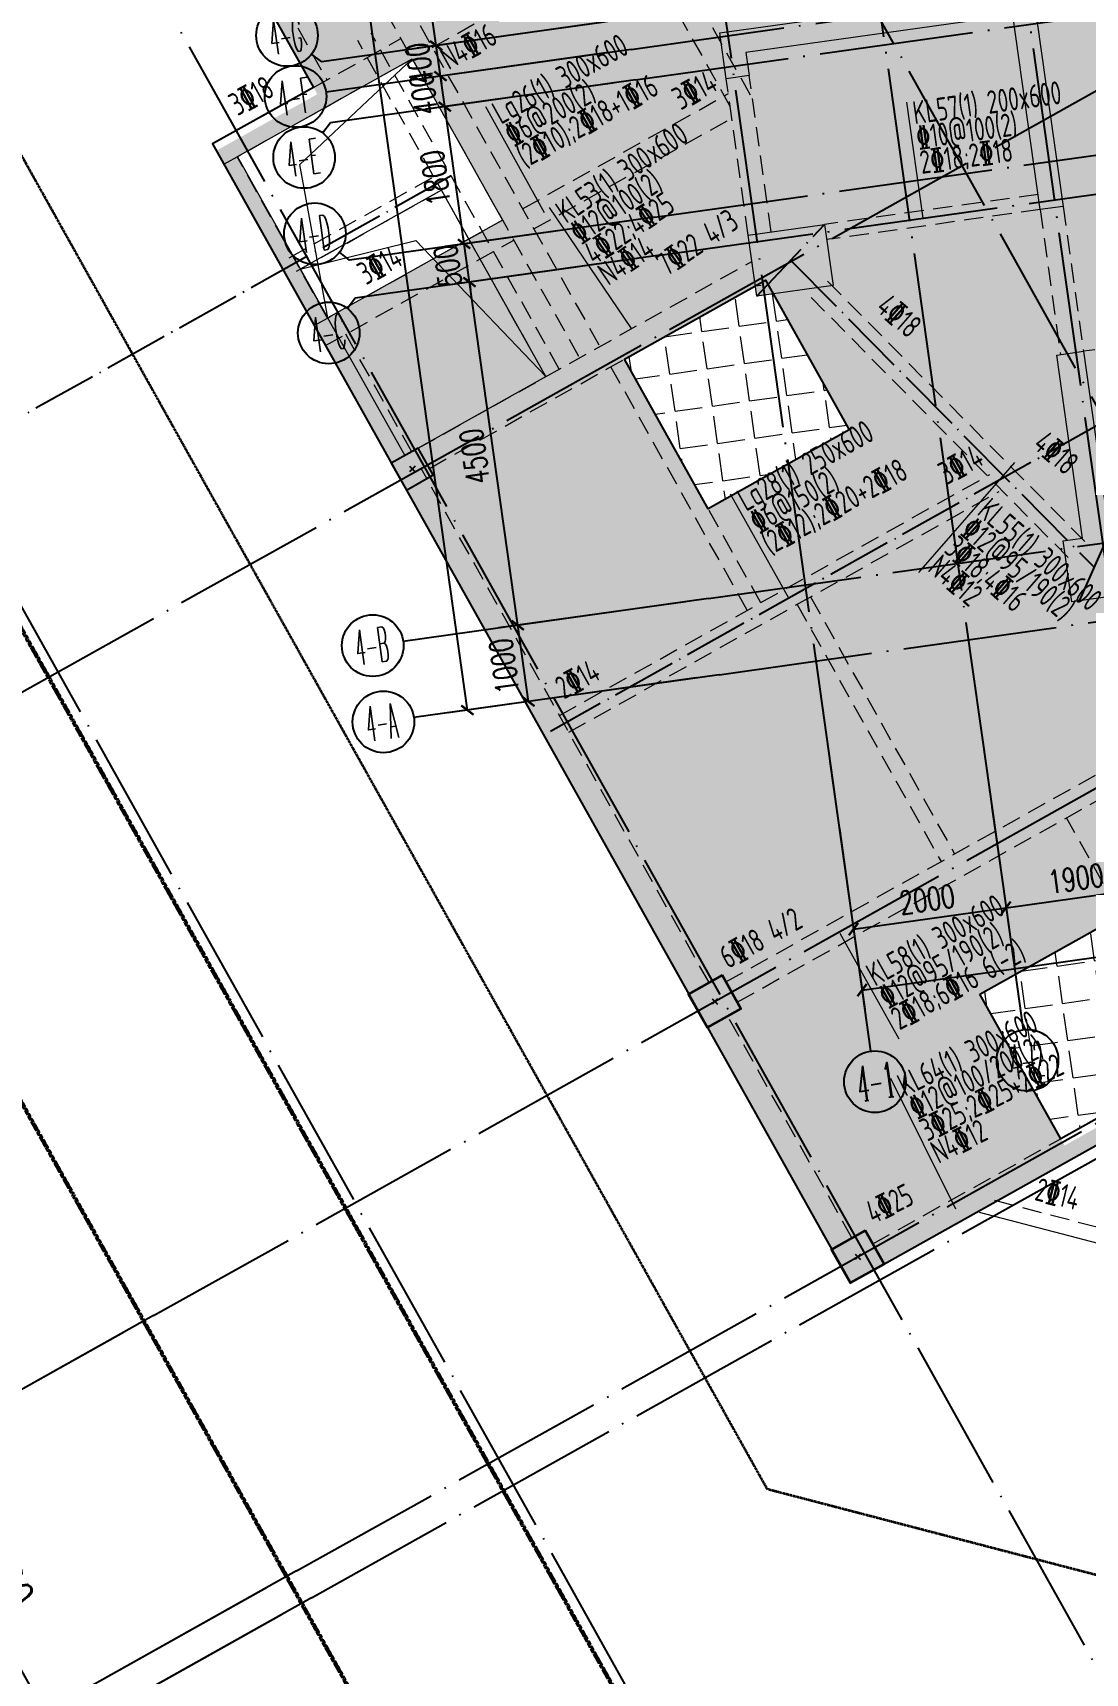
# Model space of a CAD drawing. Header units: millimetres. Extents: x 1089227 to 13101469, y 618865 to 10240562.
# Drawn here: x 3187594 to 3201257, y 4790405 to 4811704 of the extents above; entities that cross this region are included whole.
import ezdxf
from ezdxf.enums import TextEntityAlignment as Align

# ---------------------------------------------------------------- set-up
doc = ezdxf.new("R2010")
doc.units = ezdxf.units.MM
doc.header["$LTSCALE"] = 1000
doc.header["$PDMODE"] = 3
doc.header["$PDSIZE"] = 200
for name, pattern in [('A09-G-CTRL-用地红线+建筑退线_设计区$0$A02-G-MAIN-用地红线+退线_设计区$0$Redline1', [20, 10, -2, 2, -2, 2, -2]), ('A09-G-CTRL-用地红线+建筑退线_设计区$0$Controlline1', [12.8, 8, -1.6, 1.6, -1.6]), ('DOTE', [2.42, 2, -0.2, 0.02, -0.2]), ('GB_DASHDOT3', [1.0675, 0.84, -0.105, 0.0175, -0.105]), ('HIDDEN', [0.375, 0.25, -0.125])]:
    doc.linetypes.add(name, pattern=pattern)
doc.layers.get('0').update_dxf_attribs({"linetype": 'CONTINUOUS'})
doc.layers.get('Defpoints').update_dxf_attribs({"linetype": 'CONTINUOUS'})
for name, color, linetype, lineweight in [('A09-G-CTRL-用地红线+建筑退线_设计区$0$Z-REDL(用地红线)', 10, 'CONTINUOUS', 60), ('A09-G-CTRL-用地红线+建筑退线_设计区$0$Z-REDL-CTRL(建筑控制线)', 40, 'CONTINUOUS', 35), ('S-BEAM-DASH', 4, 'HIDDEN', 0), ('S-BEAM-SE-DASH', 3, 'HIDDEN', 0), ('S-COLU', 30, 'CONTINUOUS', 0), ('S-HOLE', 11, 'CONTINUOUS', 0), ('S-SLAB-HATCH', 73, 'CONTINUOUS', 0), ('S-WALL', 31, 'CONTINUOUS', 0), ('梁原位标注', 7, 'CONTINUOUS', 18), ('梁名称编号', 2, 'CONTINUOUS', 18), ('梁标注引线', 2, 'CONTINUOUS', 18), ('梁集中标注', 2, 'CONTINUOUS', 18)]:
    doc.layers.add(name, color=color, linetype=linetype, lineweight=lineweight)
for name, color, linetype in [('AXIS', 3, 'CONTINUOUS'), ('AXIS_TEXT', 7, 'CONTINUOUS'), ('C-H', 8, 'CONTINUOUS'), ('DOTE', 1, 'DOTE'), ('S-COLU-BEAM', 240, 'CONTINUOUS'), ('S-GRID-DE', 11, 'GB_DASHDOT3'), ('单形心', 4, 'CONTINUOUS'), ('辅助', 7, 'CONTINUOUS'), ('降板范围', 7, 'CONTINUOUS')]:
    doc.layers.add(name, color=color, linetype=linetype)
doc.styles.add('_TCH_AXIS', font='COMPLEX', dxfattribs={"bigfont": 'AllInOneBig.shx'})
doc.styles.add('_TCH_DIM_T3', font='SIMPLEX', dxfattribs={"width": 0.705882, "bigfont": 'AllInOneBig.shx'})
doc.styles.add('COMPLEX', font='COMPLEX', dxfattribs={"bigfont": 'AllInOneBig.shx'})
doc.styles.add('Style 1', font='yjkeng.shx', dxfattribs={"width": 0.7, "height": 300, "bigfont": 'yjkchn.shx'})
doc.dimstyles.new('_TCH_ARCH&&150', dxfattribs={"dimtxt": 446.25, "dimasz": 150, "dimexe": 375, "dimexo": 450, "dimgap": 189.375, "dimtad": 1, "dimdec": 0, "dimzin": 0, "dimdsep": 46, "dimtxsty": '_TCH_DIM_T3', "dimblk": 'ARCHTICK', "dimcen": 0.09, "dimclrt": 7, "dimazin": 2, "dimtfac": 1, "dimtdec": 0, "dimtix": 1, "dimtmove": 2, "dimatfit": 3, "dimfxl": 0, "dimtolj": 1, "dimtzin": 0, "dimarcsym": 0})
doc.dimstyles.new('_TCH_ARCH-100', dxfattribs={"dimscale": 100, "dimtxt": 2.975, "dimasz": 1, "dimexe": 2.5, "dimexo": 3, "dimgap": 1, "dimtad": 1, "dimdec": 0, "dimzin": 0, "dimdsep": 46, "dimtxsty": '_TCH_DIM_T3', "dimblk": 'ARCHTICK', "dimcen": 0.09, "dimclrt": 7, "dimazin": 2, "dimtfac": 1, "dimtdec": 0, "dimtix": 1, "dimtmove": 2, "dimatfit": 3, "dimfxl": 0, "dimtolj": 1, "dimtzin": 0, "dimarcsym": 0})

# ---------------------------------------------------------------- blocks, each defined once
blk = doc.blocks.new('0323最综用地红线')
at = {"layer": 'A09-G-CTRL-用地红线+建筑退线_设计区$0$Z-REDL(用地红线)', "color": 1, "linetype": 'A09-G-CTRL-用地红线+建筑退线_设计区$0$A02-G-MAIN-用地红线+退线_设计区$0$Redline1', "ltscale": 0.0005}
for points in [[(8138696, 3502107), (8115930, 3542824), (8115518, 3543566), (8115083, 3544303), (8114192, 3545772), (8113134, 3547397), (8112184, 3548757), (8111024, 3550345), (8109764, 3551947), (8108980, 3552895), (8108279, 3553719), (8107449, 3554647), (8106876, 3555285), (8107102, 3555445), (8142901, 3580643), (8156927, 3591183), (8157094, 3591770), (8196348, 3620115), (8200699, 3623266), (8228263, 3643169)], [(8140691, 3504687), (8118551, 3544286), (8118121, 3545058), (8117658, 3545843), (8116732, 3547370), (8115621, 3549075), (8114626, 3550500), (8113415, 3552157), (8112100, 3553830), (8111334, 3554756), (8144666, 3578217), (8159537, 3589391), (8159695, 3589947), (8198106, 3617684), (8202457, 3620835), (8229924, 3640668)]]:
    blk.add_lwpolyline(points, dxfattribs=at)
at = {"layer": 'A09-G-CTRL-用地红线+建筑退线_设计区$0$Z-REDL-CTRL(建筑控制线)', "linetype": 'A09-G-CTRL-用地红线+建筑退线_设计区$0$Controlline1', "ltscale": 0.0005, "flags": 128}
blk.add_lwpolyline([(8299567, 3686108), (8326626, 3675265), (8336400, 3687495), (8338983, 3690878), (8341712, 3688883), (8341724, 3688834), (8348492, 3681996), (8336495, 3657264), (8335815, 3655857), (8334921, 3653765), (8334408, 3652495), (8333554, 3650188), (8332762, 3647815), (8332296, 3646270), (8331866, 3644682), (8331460, 3643007), (8331063, 3641145), (8330737, 3639422), (8330293, 3636480), (8330017, 3634043), (8329761, 3630317), (8329732, 3627942), (8329763, 3625708), (8329928, 3622644), (8330113, 3620704), (8330325, 3618642), (8330653, 3615645), (8331572, 3606971), (8333151, 3600656), (8334420, 3595620), (8335099, 3592902), (8332162, 3588340), (8329462, 3587873), (8325135, 3587049), (8322510, 3586515), (8319525, 3585891), (8317926, 3585544), (8316578, 3585249), (8315535, 3585011), (8313300, 3584499), (8310791, 3583894), (8309251, 3583537), (8305740, 3582637), (8303918, 3582156), (8302104, 3581668), (8299703, 3581012), (8297227, 3580315), (8295056, 3579682), (8292998, 3579074), (8290643, 3578358), (8288572, 3577710), (8287591, 3577398), (8286161, 3576940), (8284503, 3576401), (8282624, 3575767), (8281086, 3575247), (8278146, 3574222), (8273894, 3572680), (8272471, 3572149), (8271089, 3571640), (8267888, 3570407), (8264331, 3569000), (8260702, 3567515), (8258549, 3566609), (8254947, 3565066), (8252185, 3563832), (8250834, 3563232), (8249176, 3562470), (8247994, 3561930), (8245505, 3560754), (8242980, 3559544), (8239801, 3558013), (8237959, 3557076), (8235838, 3555996), (8233384, 3554698), (8228450, 3552051), (8226178, 3550787), (8222141, 3548504), (8215629, 3544667), (8213710, 3543497), (8193657, 3531175), (8180322, 3522990), (8166408, 3514440), (8156991, 3508658), (8151138, 3505062), (8142685, 3507267), (8121171, 3545747), (8120724, 3546549), (8120233, 3547383), (8119272, 3548967), (8118108, 3550752), (8117067, 3552244), (8115806, 3553970), (8115672, 3554140), (8146431, 3575790), (8162146, 3587599), (8162295, 3588125), (8199863, 3615253), (8204215, 3618404), (8231584, 3638167), (8260590, 3655826), (8295376, 3680010)], close=True, dxfattribs=at)
blk = doc.blocks.new('_AXISO')
blk.add_circle((0, 0), 0.5)
at = {"layer": 'AXIS_TEXT', "style": 'COMPLEX', "width": 1.041667}
blk.add_attdef('A', text='', height=0.56, dxfattribs=at).set_placement((-0.25, -0.28), (0.25, -0.28), align=Align.FIT)
blk = doc.blocks.new('_ArchTick')
at = {"color": 0, "linetype": 'ByBlock', "const_width": 0.3}
blk.add_lwpolyline([(-0.71, -0.71), (0.71, 0.71)], dxfattribs=at)
blk = doc.blocks.new('*D28')
at = {"layer": 'AXIS', "color": 0, "lineweight": -2, "transparency": 16777216}
for p, q in [((0, -2314), (0, -5564)), ((31150, -2314), (31150, -5564)), ((0, -5314), (31150, -5314))]:
    blk.add_line(p, q, dxfattribs=at)
at = {"layer": 'Defpoints', "color": 0, "transparency": 16777216}
for p in [(0, -2014), (31150, -2014), (31150, -5314)]:
    blk.add_point(p, dxfattribs=at)
at = {"layer": 'AXIS', "color": 0, "linetype": 'ByBlock', "lineweight": -2, "transparency": 16777216, "xscale": 100, "yscale": 100, "zscale": 100, "rotation": 180}
blk.add_blockref('_ArchTick', (0, -5314), dxfattribs=at)
at = {"layer": 'AXIS', "color": 0, "linetype": 'ByBlock', "lineweight": -2, "transparency": 16777216, "xscale": 100, "yscale": 100, "zscale": 100}
blk.add_blockref('_ArchTick', (31150, -5314), dxfattribs=at)
at = {"layer": 'AXIS', "color": 7, "transparency": 16777216, "insert": (15575, -5065), "char_height": 297.5, "attachment_point": 5, "style": '_TCH_DIM_T3'}
blk.add_mtext('\\A1;31150', dxfattribs=at)
blk = doc.blocks.new('*D29')
at = {"layer": 'AXIS', "color": 0, "lineweight": -2, "transparency": 16777216}
for p, q in [((0, -2314), (0, -4764)), ((2000, -2314), (2000, -4764)), ((0, -4514), (2000, -4514))]:
    blk.add_line(p, q, dxfattribs=at)
at = {"layer": 'Defpoints', "color": 0, "transparency": 16777216}
for p in [(0, -2014), (2000, -2014), (2000, -4514)]:
    blk.add_point(p, dxfattribs=at)
at = {"layer": 'AXIS', "color": 0, "linetype": 'ByBlock', "lineweight": -2, "transparency": 16777216, "xscale": 100, "yscale": 100, "zscale": 100, "rotation": 180}
blk.add_blockref('_ArchTick', (0, -4514), dxfattribs=at)
at = {"layer": 'AXIS', "color": 0, "linetype": 'ByBlock', "lineweight": -2, "transparency": 16777216, "xscale": 100, "yscale": 100, "zscale": 100}
blk.add_blockref('_ArchTick', (2000, -4514), dxfattribs=at)
at = {"layer": 'AXIS', "color": 7, "transparency": 16777216, "insert": (1000, -4265), "char_height": 297.5, "attachment_point": 5, "style": '_TCH_DIM_T3'}
blk.add_mtext('\\A1;2000', dxfattribs=at)
blk = doc.blocks.new('*D30')
at = {"layer": 'AXIS', "color": 0, "lineweight": -2, "transparency": 16777216}
for p, q in [((2000, -2314), (2000, -4764)), ((3900, -2314), (3900, -4764)), ((2000, -4514), (3900, -4514))]:
    blk.add_line(p, q, dxfattribs=at)
at = {"layer": 'Defpoints', "color": 0, "transparency": 16777216}
for p in [(2000, -2014), (3900, -2014), (3900, -4514)]:
    blk.add_point(p, dxfattribs=at)
at = {"layer": 'AXIS', "color": 0, "linetype": 'ByBlock', "lineweight": -2, "transparency": 16777216, "xscale": 100, "yscale": 100, "zscale": 100, "rotation": 180}
blk.add_blockref('_ArchTick', (2000, -4514), dxfattribs=at)
at = {"layer": 'AXIS', "color": 0, "linetype": 'ByBlock', "lineweight": -2, "transparency": 16777216, "xscale": 100, "yscale": 100, "zscale": 100}
blk.add_blockref('_ArchTick', (3900, -4514), dxfattribs=at)
at = {"layer": 'AXIS', "color": 7, "transparency": 16777216, "insert": (2950, -4265), "char_height": 297.5, "attachment_point": 5, "style": '_TCH_DIM_T3'}
blk.add_mtext('\\A1;1900', dxfattribs=at)
blk = doc.blocks.new('*D45')
at = {"layer": 'AXIS', "color": 0, "lineweight": -2, "transparency": 16777216}
for p, q in [((-1568, 35500), (-4818, 35500)), ((-4568, -1000), (-4568, 35500)), ((-1568, -1000), (-4818, -1000))]:
    blk.add_line(p, q, dxfattribs=at)
at = {"layer": 'Defpoints', "color": 0, "transparency": 16777216}
for p in [(-4568, 35500), (-1268, 35500), (-1268, -1000)]:
    blk.add_point(p, dxfattribs=at)
at = {"layer": 'AXIS', "color": 0, "linetype": 'ByBlock', "lineweight": -2, "transparency": 16777216, "xscale": 100, "yscale": 100, "zscale": 100}
for p, rotation in [((-4568, 35500), 90), ((-4568, -1000), 270)]:
    blk.add_blockref('_ArchTick', p, dxfattribs=dict(at, rotation=rotation))
at = {"layer": 'AXIS', "color": 7, "transparency": 16777216, "insert": (-4817, 17250), "char_height": 297.5, "attachment_point": 5, "rotation": 90, "style": '_TCH_DIM_T3'}
blk.add_mtext('\\A1;36500', dxfattribs=at)
blk = doc.blocks.new('*D46')
at = {"layer": 'AXIS', "color": 0, "lineweight": -2, "transparency": 16777216}
for p, q in [((-1568, 0), (-4018, 0)), ((-3768, -1000), (-3768, 0)), ((-1568, -1000), (-4018, -1000))]:
    blk.add_line(p, q, dxfattribs=at)
at = {"layer": 'Defpoints', "color": 0, "transparency": 16777216}
for p in [(-3768, 0), (-1268, 0), (-1268, -1000)]:
    blk.add_point(p, dxfattribs=at)
at = {"layer": 'AXIS', "color": 0, "linetype": 'ByBlock', "lineweight": -2, "transparency": 16777216, "xscale": 100, "yscale": 100, "zscale": 100}
for p, rotation in [((-3768, 0), 90), ((-3768, -1000), 270)]:
    blk.add_blockref('_ArchTick', p, dxfattribs=dict(at, rotation=rotation))
at = {"layer": 'AXIS', "color": 7, "transparency": 16777216, "insert": (-4017, -500), "char_height": 297.5, "attachment_point": 5, "rotation": 90, "style": '_TCH_DIM_T3'}
blk.add_mtext('\\A1;1000', dxfattribs=at)
blk = doc.blocks.new('*D47')
at = {"layer": 'AXIS', "color": 0, "lineweight": -2, "transparency": 16777216}
for p, q in [((-1568, 4500), (-4018, 4500)), ((-3768, 0), (-3768, 4500)), ((-1568, 0), (-4018, 0))]:
    blk.add_line(p, q, dxfattribs=at)
at = {"layer": 'Defpoints', "color": 0, "transparency": 16777216}
for p in [(-3768, 4500), (-1268, 4500), (-1268, 0)]:
    blk.add_point(p, dxfattribs=at)
at = {"layer": 'AXIS', "color": 0, "linetype": 'ByBlock', "lineweight": -2, "transparency": 16777216, "xscale": 100, "yscale": 100, "zscale": 100}
for p, rotation in [((-3768, 4500), 90), ((-3768, 0), 270)]:
    blk.add_blockref('_ArchTick', p, dxfattribs=dict(at, rotation=rotation))
at = {"layer": 'AXIS', "color": 7, "transparency": 16777216, "insert": (-4017, 2250), "char_height": 297.5, "attachment_point": 5, "rotation": 90, "style": '_TCH_DIM_T3'}
blk.add_mtext('\\A1;4500', dxfattribs=at)
blk = doc.blocks.new('*D48')
at = {"layer": 'AXIS', "color": 0, "lineweight": -2, "transparency": 16777216}
for p, q in [((-1568, 5000), (-4018, 5000)), ((-3768, 5000), (-3768, 5100)), ((-3768, 4500), (-3768, 5000)), ((-1568, 4500), (-4018, 4500)), ((-3768, 4500), (-3768, 4400))]:
    blk.add_line(p, q, dxfattribs=at)
at = {"layer": 'Defpoints', "color": 0, "transparency": 16777216}
for p in [(-3768, 5000), (-1268, 5000), (-1268, 4500)]:
    blk.add_point(p, dxfattribs=at)
at = {"layer": 'AXIS', "color": 0, "linetype": 'ByBlock', "lineweight": -2, "transparency": 16777216, "xscale": 100, "yscale": 100, "zscale": 100}
for p, rotation in [((-3768, 5000), 270), ((-3768, 4500), 90)]:
    blk.add_blockref('_ArchTick', p, dxfattribs=dict(at, rotation=rotation))
at = {"layer": 'AXIS', "color": 7, "transparency": 16777216, "insert": (-4017, 4750), "char_height": 297.5, "attachment_point": 5, "rotation": 90, "style": '_TCH_DIM_T3'}
blk.add_mtext('\\A1;500', dxfattribs=at)
blk = doc.blocks.new('*D49')
at = {"layer": 'AXIS', "color": 0, "lineweight": -2, "transparency": 16777216}
for p, q in [((-1568, 6800), (-4018, 6800)), ((-3768, 5000), (-3768, 6800)), ((-1568, 5000), (-4018, 5000))]:
    blk.add_line(p, q, dxfattribs=at)
at = {"layer": 'Defpoints', "color": 0, "transparency": 16777216}
for p in [(-3768, 6800), (-1268, 6800), (-1268, 5000)]:
    blk.add_point(p, dxfattribs=at)
at = {"layer": 'AXIS', "color": 0, "linetype": 'ByBlock', "lineweight": -2, "transparency": 16777216, "xscale": 100, "yscale": 100, "zscale": 100}
for p, rotation in [((-3768, 6800), 90), ((-3768, 5000), 270)]:
    blk.add_blockref('_ArchTick', p, dxfattribs=dict(at, rotation=rotation))
at = {"layer": 'AXIS', "color": 7, "transparency": 16777216, "insert": (-4017, 5900), "char_height": 297.5, "attachment_point": 5, "rotation": 90, "style": '_TCH_DIM_T3'}
blk.add_mtext('\\A1;1800', dxfattribs=at)
blk = doc.blocks.new('*D50')
at = {"layer": 'AXIS', "color": 0, "lineweight": -2, "transparency": 16777216}
for p, q in [((-3768, 7200), (-3768, 7300)), ((-1568, 7200), (-4018, 7200)), ((-3768, 6800), (-3768, 7200)), ((-1568, 6800), (-4018, 6800)), ((-3768, 6800), (-3768, 6700))]:
    blk.add_line(p, q, dxfattribs=at)
at = {"layer": 'Defpoints', "color": 0, "transparency": 16777216}
for p in [(-3768, 7200), (-1268, 7200), (-1268, 6800)]:
    blk.add_point(p, dxfattribs=at)
at = {"layer": 'AXIS', "color": 0, "linetype": 'ByBlock', "lineweight": -2, "transparency": 16777216, "xscale": 100, "yscale": 100, "zscale": 100}
for p, rotation in [((-3768, 7200), 270), ((-3768, 6800), 90)]:
    blk.add_blockref('_ArchTick', p, dxfattribs=dict(at, rotation=rotation))
at = {"layer": 'AXIS', "color": 7, "transparency": 16777216, "insert": (-4017, 7000), "char_height": 297.5, "attachment_point": 5, "rotation": 90, "style": '_TCH_DIM_T3'}
blk.add_mtext('\\A1;400', dxfattribs=at)
blk = doc.blocks.new('*D51')
at = {"layer": 'AXIS', "color": 0, "lineweight": -2, "transparency": 16777216}
for p, q in [((-3768, 7600), (-3768, 7700)), ((-1568, 7600), (-4018, 7600)), ((-3768, 7200), (-3768, 7600)), ((-1568, 7200), (-4018, 7200)), ((-3768, 7200), (-3768, 7100))]:
    blk.add_line(p, q, dxfattribs=at)
at = {"layer": 'Defpoints', "color": 0, "transparency": 16777216}
for p in [(-3768, 7600), (-1268, 7600), (-1268, 7200)]:
    blk.add_point(p, dxfattribs=at)
at = {"layer": 'AXIS', "color": 0, "linetype": 'ByBlock', "lineweight": -2, "transparency": 16777216, "xscale": 100, "yscale": 100, "zscale": 100}
for p, rotation in [((-3768, 7600), 270), ((-3768, 7200), 90)]:
    blk.add_blockref('_ArchTick', p, dxfattribs=dict(at, rotation=rotation))
at = {"layer": 'AXIS', "color": 7, "transparency": 16777216, "insert": (-4017, 7400), "char_height": 297.5, "attachment_point": 5, "rotation": 90, "style": '_TCH_DIM_T3'}
blk.add_mtext('\\A1;400', dxfattribs=at)
blk = doc.blocks.new('*D52')
at = {"layer": 'AXIS', "color": 0, "lineweight": -2, "transparency": 16777216}
for p, q in [((-1568, 9200), (-4018, 9200)), ((-3768, 7600), (-3768, 9200)), ((-1568, 7600), (-4018, 7600))]:
    blk.add_line(p, q, dxfattribs=at)
at = {"layer": 'Defpoints', "color": 0, "transparency": 16777216}
for p in [(-3768, 9200), (-1268, 9200), (-1268, 7600)]:
    blk.add_point(p, dxfattribs=at)
at = {"layer": 'AXIS', "color": 0, "linetype": 'ByBlock', "lineweight": -2, "transparency": 16777216, "xscale": 100, "yscale": 100, "zscale": 100}
for p, rotation in [((-3768, 9200), 90), ((-3768, 7600), 270)]:
    blk.add_blockref('_ArchTick', p, dxfattribs=dict(at, rotation=rotation))
at = {"layer": 'AXIS', "color": 7, "transparency": 16777216, "insert": (-4017, 8400), "char_height": 297.5, "attachment_point": 5, "rotation": 90, "style": '_TCH_DIM_T3'}
blk.add_mtext('\\A1;1600', dxfattribs=at)
blk = doc.blocks.new('*D429')
at = {"layer": 'AXIS', "color": 0, "lineweight": -2, "transparency": 16777216}
for p, q in [((-199206, -34049), (-202413, -35844)), ((-202086, -35661), (-198642, -41812)), ((-195762, -40200), (-198969, -41995))]:
    blk.add_line(p, q, dxfattribs=at)
at = {"layer": 'Defpoints', "color": 0, "transparency": 16777216}
for p in [(-198814, -33829), (-195370, -39980), (-198642, -41812)]:
    blk.add_point(p, dxfattribs=at)
at = {"layer": 'AXIS', "color": 0, "lineweight": -2, "transparency": 16777216, "xscale": 150, "yscale": 150, "zscale": 150}
for p, rotation in [((-202086, -35661), 119.244727832259), ((-198642, -41812), 299.244727832259)]:
    blk.add_blockref('_ArchTick', p, dxfattribs=dict(at, rotation=rotation))
at = {"layer": 'AXIS', "color": 7, "transparency": 16777216, "insert": (-200004, -38535), "char_height": 446.2, "attachment_point": 5, "rotation": 299.2447, "style": '_TCH_DIM_T3'}
blk.add_mtext('\\A1;7050', dxfattribs=at)
blk = doc.blocks.new('*D430')
at = {"layer": 'AXIS', "color": 0, "lineweight": -2, "transparency": 16777216}
for p, q in [((-199402, -33700), (-202608, -35495)), ((-199206, -34049), (-202413, -35844)), ((-202281, -35312), (-202354, -35181)), ((-202281, -35312), (-202086, -35661)), ((-202086, -35661), (-202012, -35792))]:
    blk.add_line(p, q, dxfattribs=at)
at = {"layer": 'Defpoints', "color": 0, "transparency": 16777216}
for p in [(-199009, -33480), (-198814, -33829), (-202086, -35661)]:
    blk.add_point(p, dxfattribs=at)
at = {"layer": 'AXIS', "color": 0, "lineweight": -2, "transparency": 16777216, "xscale": 150, "yscale": 150, "zscale": 150}
for p, rotation in [((-202281, -35312), 299.2447278322232), ((-202086, -35661), 119.2447278322232)]:
    blk.add_blockref('_ArchTick', p, dxfattribs=dict(at, rotation=rotation))
at = {"layer": 'AXIS', "color": 7, "transparency": 16777216, "insert": (-201824, -35285), "char_height": 446.2, "attachment_point": 5, "rotation": 299.2447, "style": '_TCH_DIM_T3'}
blk.add_mtext('\\A1;400', dxfattribs=at)
blk = doc.blocks.new('*D431')
at = {"layer": 'AXIS', "color": 0, "lineweight": -2, "transparency": 16777216}
for p, q in [((-201258, -30384), (-204465, -32179)), ((-204138, -31996), (-202281, -35312)), ((-199402, -33700), (-202608, -35495))]:
    blk.add_line(p, q, dxfattribs=at)
at = {"layer": 'Defpoints', "color": 0, "transparency": 16777216}
for p in [(-200866, -30164), (-199009, -33480), (-202281, -35312)]:
    blk.add_point(p, dxfattribs=at)
at = {"layer": 'AXIS', "color": 0, "lineweight": -2, "transparency": 16777216, "xscale": 150, "yscale": 150, "zscale": 150}
for p, rotation in [((-204138, -31996), 119.2447278322526), ((-202281, -35312), 299.2447278322526)]:
    blk.add_blockref('_ArchTick', p, dxfattribs=dict(at, rotation=rotation))
at = {"layer": 'AXIS', "color": 7, "transparency": 16777216, "insert": (-202850, -33452), "char_height": 446.2, "attachment_point": 5, "rotation": 299.2447, "style": '_TCH_DIM_T3'}
blk.add_mtext('\\A1;3800', dxfattribs=at)
blk = doc.blocks.new('*D432')
at = {"layer": 'AXIS', "color": 0, "lineweight": -2, "transparency": 16777216}
for p, q in [((-205118, -23491), (-208324, -25286)), ((-207997, -25103), (-204138, -31996)), ((-201258, -30384), (-204465, -32179))]:
    blk.add_line(p, q, dxfattribs=at)
at = {"layer": 'Defpoints', "color": 0, "transparency": 16777216}
for p in [(-204725, -23271), (-200866, -30164), (-204138, -31996)]:
    blk.add_point(p, dxfattribs=at)
at = {"layer": 'AXIS', "color": 0, "lineweight": -2, "transparency": 16777216, "xscale": 150, "yscale": 150, "zscale": 150}
for p, rotation in [((-207997, -25103), 119.2447278322578), ((-204138, -31996), 299.2447278322579)]:
    blk.add_blockref('_ArchTick', p, dxfattribs=dict(at, rotation=rotation))
at = {"layer": 'AXIS', "color": 7, "transparency": 16777216, "insert": (-205707, -28348), "char_height": 446.2, "attachment_point": 5, "rotation": 299.2447, "style": '_TCH_DIM_T3'}
blk.add_mtext('\\A1;7900', dxfattribs=at)
blk = doc.blocks.new('QZ-TL-0808')
at = {"layer": 'C-H'}
for points in [[(-153499, -109868), (-153583, -109274), (-149523, -108703), (-149126, -111526), (-149423, -111567), (-149778, -109042), (-153244, -109529), (-153202, -109826)], [(-153214, -111898), (-152224, -111759), (-152112, -112551), (-153103, -112690)], [(-149011, -116660), (-149122, -115867), (-148874, -115833), (-149208, -113456), (-148862, -113407), (-148416, -116576)]]:
    blk.add_hatch(color=256, dxfattribs=at).paths.add_polyline_path(points)
at = {"layer": 'S-WALL'}
for points in [[(-153499, -109868), (-153583, -109274), (-149523, -108703), (-149126, -111526), (-149423, -111567), (-149778, -109042), (-153244, -109529), (-153202, -109826), (-153499, -109868)], [(-149011, -116660), (-149122, -115867), (-148874, -115833), (-149208, -113456), (-148862, -113407), (-148416, -116576), (-149011, -116660)]]:
    blk.add_lwpolyline(points, dxfattribs=at)
blk.add_lwpolyline([(-153214, -111898), (-152224, -111759), (-152112, -112551), (-153103, -112690)], close=True, dxfattribs=at)
blk = doc.blocks.new('BANWANG_XINGXIN')
at = {"color": 0}
for points in [[(0.71, 0.71), (-0.71, -0.71)], [(-0.71, 0.71), (0.71, -0.71)]]:
    blk.add_lwpolyline(points, dxfattribs=at)
blk = doc.blocks.new('1F柱网-0808')
at = {"layer": 'S-COLU', "lineweight": 35}
for points in [[(-8671, 26949), (-9107, 26705), (-8863, 26268), (-8427, 26513)], [(-6814, 23633), (-7251, 23389), (-7006, 22953), (-6570, 23197)]]:
    blk.add_lwpolyline(points, close=True, dxfattribs=at)
at = {"layer": 'S-COLU-BEAM'}
blk.add_lwpolyline([(-12618, 33793), (-12967, 33598), (-12771, 33249), (-12422, 33444)], close=True, dxfattribs=at)
blk.add_blockref('QZ-TL-0808', (144880, 148457))
at = {"layer": '单形心', "xscale": 50, "yscale": 50, "zscale": 50}
for p in [(-12694, 33521), (-8767, 26609), (-6910, 23293)]:
    blk.add_blockref('BANWANG_XINGXIN', p, dxfattribs=at)
blk = doc.blocks.new('2FJGBZ')
at = {"layer": 'C-H'}
h = blk.add_hatch(color=256, dxfattribs=at)
h.dxf.hatch_style = 1
h.paths.add_polyline_path([(-12965, 33598), (-12617, 33792), (-12420, 33445), (-12770, 33249)])
h = blk.add_hatch(color=256, dxfattribs=at)
h.dxf.hatch_style = 1
h.paths.add_polyline_path([(-9106, 26706), (-8670, 26948), (-8424, 26513), (-8863, 26268)])
h = blk.add_hatch(color=256, dxfattribs=at)
h.dxf.hatch_style = 1
h.paths.add_polyline_path([(-7251, 23389), (-6816, 23632), (-6569, 23197), (-7008, 22952)])
at = {"layer": 'S-SLAB-HATCH'}
h = blk.add_hatch(dxfattribs=at)
h.set_pattern_fill('松散材料', color=256, scale=200, angle=8)
h.set_pattern_definition([(8.0000004, (-5457252.86, 1932872.46), (133.485347, 397.445483), [0, -375])])
h.paths.add_polyline_path([(-9941, 34947), (-8108, 35973), (-7021, 34031), (-8854, 33005)], flags=16)
h.paths.add_polyline_path([(-5324, 26702), (-3492, 27727), (-2393, 25764), (-4225, 24738)], flags=16)
h.paths.add_polyline_path([(-593, 32496), (-676, 33091), (-924, 33056), (-1230, 35235), (701, 35506), (1091, 32733)], flags=16)
h.paths.add_polyline_path([(9248, 37919), (14299, 38629), (14772, 35262), (9722, 34554)], flags=16)
h.paths.add_polyline_path([(-685, 57224), (-2616, 56953), (-2950, 59330), (-1019, 59601)], flags=17)
h.paths.add_polyline_path([(-1646, 64057), (-2933, 63876), (-3114, 65163), (-1827, 65344)], flags=16)
h.paths.add_polyline_path([(-24126, 53937), (-21332, 55501), (-20160, 53408), (-22952, 51844)], flags=16)
edge = h.paths.add_edge_path()
edge.add_line((8274, 69995), (8191, 70590))
edge.add_line((8191, 70590), (3804, 69973))
edge.add_line((3804, 69973), (2121, 81951))
edge.add_line((2121, 81951), (-4347, 81042))
edge.add_line((-4347, 81042), (-6158, 83583))
edge.add_line((-6158, 83583), (-29732, 67073))
edge.add_line((-29732, 67073), (-29727, 67065))
edge.add_arc((-27730, 64687), 3105, 130.0192, 209.2114)
edge.add_line((-30440, 63171), (-28906, 60430))
edge.add_line((-28906, 60430), (-28209, 60820))
edge.add_line((-28209, 60820), (-23030, 51571))
edge.add_line((-23030, 51571), (-21720, 52305))
edge.add_line((-21720, 52305), (-19375, 48117))
edge.add_line((-19375, 48117), (-20683, 47384))
edge.add_line((-20683, 47384), (-16580, 40054))
edge.add_line((-16580, 40054), (-15271, 40787))
edge.add_line((-15271, 40787), (-13928, 38388))
edge.add_line((-13928, 38388), (-15237, 37655))
edge.add_line((-15237, 37655), (-7004, 22953))
edge.add_line((-7004, 22953), (-2295, 25590))
edge.add_line((-2295, 25590), (192, 21150))
edge.add_line((192, 21150), (9708, 26465))
edge.add_line((9708, 26465), (9462, 26902))
edge.add_line((9462, 26902), (13922, 29398))
edge.add_line((13922, 29398), (14261, 29587))
edge.add_line((14261, 29587), (12238, 32884))
edge.add_line((12238, 32884), (12186, 33190))
edge.add_line((12186, 33190), (11986, 34618))
edge.add_line((11986, 34618), (14806, 35014))
edge.add_line((14806, 35014), (14841, 34766))
edge.add_line((14841, 34766), (15435, 34850))
edge.add_line((15435, 34850), (15296, 35840))
edge.add_line((15296, 35840), (15049, 35805))
edge.add_line((15049, 35805), (14786, 37687))
edge.add_line((14786, 37687), (14735, 37681))
edge.add_line((14735, 37681), (14054, 42533))
edge.add_line((14054, 42533), (15292, 42708))
edge.add_line((15292, 42708), (15390, 42014))
edge.add_line((15390, 42014), (15786, 42070))
edge.add_line((15786, 42070), (15647, 43059))
edge.add_line((15647, 43059), (14012, 42829))
edge.add_line((14012, 42829), (13886, 43721))
edge.add_line((13886, 43721), (13985, 43736))
edge.add_line((13985, 43736), (13889, 44429))
edge.add_line((13889, 44429), (5471, 43245))
edge.add_line((5471, 43245), (5422, 43593))
edge.add_line((5422, 43593), (2748, 43216))
edge.add_line((2748, 43216), (1399, 52821))
edge.add_line((1399, 52821), (1744, 52870))
edge.add_line((1744, 52870), (1737, 52919))
edge.add_line((1737, 52919), (2332, 53003))
edge.add_line((2332, 53003), (2338, 52953))
edge.add_line((2338, 52953), (3676, 53141))
edge.add_line((3676, 53141), (3627, 53490))
edge.add_line((3627, 53490), (2735, 53363))
edge.add_line((2735, 53363), (2179, 57324))
edge.add_line((2179, 57324), (-346, 56969))
edge.add_line((-346, 56969), (-388, 57266))
edge.add_line((-388, 57266), (-685, 57224))
edge.add_line((-685, 57224), (-1450, 62671))
edge.add_line((-1450, 62671), (-1154, 62713))
edge.add_line((-1154, 62713), (-1975, 68555))
edge.add_line((-1975, 68555), (8274, 69995))
h.paths.add_polyline_path([(-14963, 37579), (-12696, 38848), (-11523, 36754), (-13791, 35485)], flags=16)
h = blk.add_hatch(dxfattribs=at)
h.set_pattern_fill('ANGLE', color=256, scale=70, angle=8)
h.set_pattern_definition([(8.0000004, (-7272583.1, -5076572.44), (-68.04869, 484.191572), [355.6, -133.35]), (98.0000004, (-7272583.1, -5076572.44), (-484.191572, -68.04869), [355.6, -133.35])])
h.paths.add_polyline_path([(-9941, 34947), (-8108, 35973), (-7021, 34031), (-8854, 33005)])
h = blk.add_hatch(dxfattribs=at)
h.set_pattern_fill('ANGLE', color=256, scale=70, angle=8)
h.set_pattern_definition([(8.0000004, (-7272583.1, -5076572.44), (-68.04869, 484.191572), [355.6, -133.35]), (98.0000004, (-7272583.1, -5076572.44), (-484.191572, -68.04869), [355.6, -133.35])])
h.paths.add_polyline_path([(-5324, 26702), (-3492, 27727), (-2442, 25852), (-4274, 24826)])
at = {"layer": 'S-BEAM-DASH'}
for p, q in [((-11257, 43034), (-8568, 38231)), ((-10996, 43180), (-8306, 38377)), ((-13876, 41569), (-10260, 35112)), ((-14137, 41423), (-10522, 34965)), ((-15271, 40787), (-13977, 38475)), ((-15097, 40885), (-13802, 38573)), ((-12434, 38995), (-9817, 40461)), ((-15286, 37742), (-12842, 39110)), ((-15139, 37480), (-12696, 38848)), ((-8333, 36559), (-8618, 38589)), ((-8036, 36600), (-8321, 38630)), ((-11262, 36901), (-8591, 38396)), ((-11115, 36639), (-8513, 38096)), ((-7249, 23390), (-15237, 37655)), ((-13796, 35482), (-14969, 37576)), ((-4569, 37088), (-7343, 36698)), ((-4541, 36890), (-7315, 36500)), ((-4541, 36890), (-4278, 35008)), ((-4244, 36931), (-3981, 35050)), ((-13966, 35386), (-11523, 36754)), ((-13820, 35125), (-11377, 36493)), ((-12617, 33792), (-8286, 36217)), ((-12471, 33530), (-8223, 35909)), ((-3964, 32582), (-7325, 35983)), ((-4178, 32371), (-7539, 35772)), ((-1605, 35384), (-3980, 35050)), ((-12701, 33744), (-13557, 35272)), ((-8170, 31785), (-9941, 34947)), ((-8345, 31687), (-10115, 34849)), ((-8842, 26853), (-12580, 33528)), ((-10785, 30321), (-5197, 33450)), ((-10662, 30103), (-5075, 33231)), ((-7697, 31763), (-5829, 28425)), ((-7523, 31861), (-5654, 28523)), ((-8622, 26861), (-2576, 30247)), ((-8475, 26599), (-2380, 30013)), ((-2441, 25852), (-4201, 28993)), ((-6715, 23460), (-301, 27049)), ((-6569, 23198), (-155, 26787)), ((-6986, 23537), (-8598, 26416)), ((-5136, 24027), (-785, 22895))]:
    blk.add_line(p, q, dxfattribs=at)
at = {"layer": 'S-BEAM-DASH', "linetype": 'Continuous'}
blk.add_line((-5334, 23872), (-656, 22654), dxfattribs=at)
at = {"layer": 'S-GRID-DE'}
blk.add_line((-3733, 34126), (-10901, 30113), dxfattribs=at)
for points in [[(-8222, 35766), (-7343, 36698)], [(-7783, 36232), (-3839, 32242)], [(-4031, 31811), (-3647, 32673)]]:
    blk.add_lwpolyline(points, dxfattribs=at)
at = {"layer": 'S-HOLE'}
for points in [[(-14965, 37578), (-12696, 38848), (-11523, 36754), (-13791, 35485), (-14963, 37579)], [(-13792, 35484), (-14156, 37475), (-12696, 38848)]]:
    blk.add_lwpolyline(points, dxfattribs=at)
at = {"layer": '降板范围'}
blk.add_lwpolyline([(-15271, 40787), (-13977, 38475), (-15286, 37742), (-7004, 22953), (-2295, 25590), (192, 21150), (9708, 26465), (9470, 26889), (13930, 29385), (14089, 29483), (14429, 29693), (14220, 30033), (14049, 29929), (12238, 32884), (12186, 33190), (11986, 34618), (14806, 35014), (14841, 34766), (15435, 34850), (15296, 35840), (15049, 35805), (14786, 37687), (14735, 37681), (14054, 42533)], dxfattribs=at)
for points in [[(-9941, 34947), (-8108, 35973), (-7021, 34031), (-8854, 33005)], [(-5324, 26702), (-3492, 27727), (-2442, 25852), (-4274, 24826)]]:
    blk.add_lwpolyline(points, close=True, dxfattribs=at)
blk.add_blockref('1F柱网-0808', (0, 0))
blk = doc.blocks.new('52+', base_point=(0, -1000))
at = {"layer": 'AXIS'}
for p, q in [((-5268, 7600), (-5385.2, 7717.2)), ((-1268, 7600), (-5268, 7600)), ((-1268, 7200), (-5268, 7200)), ((-5268, 6800), (-5385.2, 6682.8)), ((-1268, 6800), (-5268, 6800)), ((-5268, 5000), (-5385.2, 5117.2)), ((-1268, 5000), (-5268, 5000)), ((-5268, 4500), (-5385.2, 4382.8)), ((-1268, 4500), (-5268, 4500)), ((-1268, 0), (-5268, 0)), ((-1268, -1000), (-5268, -1000)), ((0, -4203.8), (0, -6114.2)), ((2000, -4203.8), (2000, -6114.2))]:
    blk.add_line(p, q, dxfattribs=at)
at = {"layer": 'DOTE', "color": 14}
for p, q in [((0, 40365.9), (0, -4203.8)), ((2000, 40365.9), (2000, -4203.8)), ((3900, 40365.9), (3900, -4203.8)), ((-1268, 7200), (32065.5, 7200)), ((-1268, 6800), (32065.5, 6800)), ((-1268, 5000), (32065.5, 5000)), ((-1268, 4500), (32065.5, 4500)), ((-1268, 0), (32065.5, 0)), ((-1268, -1000), (32065.5, -1000))]:
    blk.add_line(p, q, dxfattribs=at)
at = {"layer": 'AXIS'}
ref = blk.add_blockref('_AXISO', (-5668, 8000), dxfattribs=dict(at, xscale=800, yscale=800, zscale=800))
ref.add_attrib('A', '4-G', (-5894.3, 7773.7), dxfattribs={"color": 7, "height": 452.55, "style": '_TCH_AXIS', "width": 0.323077})
ref = blk.add_blockref('_AXISO', (-5668, 7200), dxfattribs=dict(at, xscale=800, yscale=800, zscale=800))
ref.add_attrib('A', '4-F', (-5894.3, 6973.7), dxfattribs={"color": 7, "height": 452.55, "style": '_TCH_AXIS', "width": 0.333333})
ref = blk.add_blockref('_AXISO', (-5668, 6400), dxfattribs=dict(at, xscale=800, yscale=800, zscale=800))
ref.add_attrib('A', '4-E', (-5894.3, 6173.7), dxfattribs={"color": 7, "height": 452.55, "style": '_TCH_AXIS', "width": 0.333333})
ref = blk.add_blockref('_AXISO', (-5668, 5400), dxfattribs=dict(at, xscale=800, yscale=800, zscale=800))
ref.add_attrib('A', '4-D', (-5894.3, 5173.7), dxfattribs={"color": 7, "height": 452.55, "style": '_TCH_AXIS', "width": 0.328125})
ref = blk.add_blockref('_AXISO', (-5668, 4100), dxfattribs=dict(at, xscale=800, yscale=800, zscale=800))
ref.add_attrib('A', '4-C', (-5894.3, 3873.7), dxfattribs={"color": 7, "height": 452.55, "style": '_TCH_AXIS', "width": 0.33871})
ref = blk.add_blockref('_AXISO', (-5668, 0), dxfattribs=dict(at, xscale=800, yscale=800, zscale=800))
ref.add_attrib('A', '4-B', (-5894.3, -226.3), dxfattribs={"color": 7, "height": 452.55, "style": '_TCH_AXIS', "width": 0.328125})
ref = blk.add_blockref('_AXISO', (-5668, -1000), dxfattribs=dict(at, xscale=800, yscale=800, zscale=800))
ref.add_attrib('A', '4-A', (-5894.3, -1226.3), dxfattribs={"color": 7, "height": 452.55, "style": '_TCH_AXIS', "width": 0.323077})
ref = blk.add_blockref('_AXISO', (0, -6514.2), dxfattribs=dict(at, xscale=800, yscale=800, zscale=800))
ref.add_attrib('A', '4-1', (-226.3, -6740.4), dxfattribs={"color": 7, "height": 452.55, "style": '_TCH_AXIS', "width": 0.375})
ref = blk.add_blockref('_AXISO', (2000, -6514.2), dxfattribs=dict(at, xscale=800, yscale=800, zscale=800))
ref.add_attrib('A', '4-2', (1773.7, -6740.4), dxfattribs={"color": 7, "height": 452.55, "style": '_TCH_AXIS', "width": 0.344262})
for p1, p2, distance, picture, middle in [((-1268, -1000), (-1268, 35500), 3300, '*D45', (-4816.8, 17250)), ((-1268, 7600), (-1268, 9200), 2500, '*D52', (-4016.8, 8400)), ((-1268, 7200), (-1268, 7600), 2500, '*D51', (-4016.8, 7400)), ((-1268, 6800), (-1268, 7200), 2500, '*D50', (-4016.8, 7000)), ((-1268, 5000), (-1268, 6800), 2500, '*D49', (-4016.8, 5900)), ((-1268, 4500), (-1268, 5000), 2500, '*D48', (-4016.8, 4750)), ((-1268, 0), (-1268, 4500), 2500, '*D47', (-4016.8, 2250)), ((-1268, -1000), (-1268, 0), 2500, '*D46', (-4016.8, -500)), ((0, -2013.9), (31150, -2013.9), -3300, '*D28', (15575, -5065.1)), ((0, -2013.9), (2000, -2013.9), -2500, '*D29', (1000, -4265.1)), ((2000, -2013.9), (3900, -2013.9), -2500, '*D30', (2950, -4265.1))]:
    dim = blk.add_aligned_dim(p1=p1, p2=p2, distance=distance, dimstyle='_TCH_ARCH-100', dxfattribs=at)
    dim.commit()
    dim.dimension.update_dxf_attribs({"geometry": picture, "text_midpoint": middle})
blk = doc.blocks.new('塔楼轴网260428')
at = {"layer": '辅助', "rotation": 8.00000038206086}
blk.add_blockref('52+', (-192268.4, -21666.4), dxfattribs=at)
blk = doc.blocks.new('裙房轴网260428')
at = {"layer": 'AXIS'}
for p, q in [((-200865.6, -30164.1), (-206100.9, -33095.4)), ((-199009.2, -33479.8), (-204244.4, -36411)), ((-198813.8, -33828.8), (-204049, -36760))]:
    blk.add_line(p, q, dxfattribs=at)
at = {"layer": 'DOTE', "color": 16, "linetype": 'DOTE'}
for p, q in [((-209975.5, 19777.9), (-170146.2, -51357.7)), ((-216955.8, 15869.5), (-177126.5, -55266.1)), ((-221711.1, 13207), (-181881.9, -57928.6)), ((-204725.1, -23271), (-185177.7, -12326.4)), ((-200865.6, -30164.1), (-181318.3, -19219.4)), ((-199009.2, -33479.8), (-179461.8, -22535.1)), ((-198813.8, -33828.8), (-179266.4, -22884.1))]:
    blk.add_line(p, q, dxfattribs=at)
at = {"layer": 'AXIS'}
for p1, p2, picture, middle in [((-204725.1, -23271), (-200865.6, -30164.1), '*D432', (-205707.5, -28348.1)), ((-200865.6, -30164.1), (-199009.2, -33479.8), '*D431', (-202849.5, -33452.5)), ((-199009.2, -33479.8), (-198813.8, -33828.8), '*D430', (-201823.6, -35284.8)), ((-198813.8, -33828.8), (-195369.5, -39980.2), '*D429', (-200003.8, -38535))]:
    dim = blk.add_aligned_dim(p1=p1, p2=p2, distance=-3750, dimstyle='_TCH_ARCH&&150', dxfattribs=at)
    dim.commit()
    dim.dimension.update_dxf_attribs({"geometry": picture, "text_midpoint": middle})
blk = doc.blocks.new('04地块地下轴网260428')
for name in ['裙房轴网260428', '塔楼轴网260428']:
    blk.add_blockref(name, (0, 0))

msp = doc.modelspace()

# ---------------------------------------------------------------- linework, layer by layer
at = {"layer": 'S-BEAM-SE-DASH'}
for p, q in [((3194429.618, 4807337.5), (3191987.003, 4811700.045)), ((3194255.11, 4807239.792), (3191812.495, 4811602.337)), ((3190921.647, 4808782.738), (3192801.79, 4809835.442)), ((3191019.355, 4808608.23), (3192899.498, 4809660.934))]:
    msp.add_line(p, q, dxfattribs=at)
at = {"layer": 'S-GRID-DE'}
msp.add_line((3193025.152, 4809845.896), (3186269.521, 4806063.377), dxfattribs=at)
at = {"layer": 'S-HOLE'}
msp.add_lwpolyline([(3191067.162, 4808634.997), (3192422.58, 4806213.734), (3194255.249, 4807239.543), (3192899.498, 4809660.934)], close=True, dxfattribs=at)
msp.add_lwpolyline([(3191067.162, 4808634.997), (3192565.073, 4809006.278), (3194255.249, 4807239.543)], dxfattribs=at)
at = {"layer": '梁标注引线', "color": 3, "lineweight": 18}
for p, q in [((3194238.014, 4809366.932), (3193474.06, 4810742.049)), ((3197410.542, 4804364.515), (3196654.243, 4805715.276))]:
    msp.add_line(p, q, dxfattribs=at)
at = {"layer": '梁标注引线', "color": 6, "lineweight": 18}
for p, q in [((3199153.109, 4809295.09), (3198941.137, 4810803.345)), ((3195366.189, 4807862.441), (3194301.824, 4809434.009)), ((3200339.413, 4806125.195), (3199092.023, 4804694.561)), ((3198070.221, 4800012.46), (3198838.733, 4798639.886)), ((3199576.259, 4796428.069), (3198732.831, 4798128.459))]:
    msp.add_line(p, q, dxfattribs=at)

# ---------------------------------------------------------------- block references
for name, p in [('2FJGBZ', (3205215.02, 4772518.421)), ('0323最综用地红线', (-4945553.146, 1285525.343)), ('04地块地下轴网260428', (3390028.145, 4825211.796))]:
    msp.add_blockref(name, p)

# ---------------------------------------------------------------- texts
at = {"layer": '梁原位标注', "style": 'Style 1', "width": 0.7}
msp.add_text('N4%%13316', height=300, rotation=29.0546036, dxfattribs=at).set_placement((3193175.173, 4811658.456), align=Align.TOP_CENTER)
for s, rotation, p in [('3%%13318', 29.0546036, (3190296.09, 4810539.428)), ('3%%13314', 29.0546036, (3191964.317, 4808343.998)), ('4%%13318', -41.0856164, (3198464.967, 4808038.165)), ('2%%13314', 29.2447288, (3194533.793, 4802965.83)), ('6%%13318 4/2', 29.2447288, (3196665.067, 4799466.382)), ('4%%13325', 26.3823228, (3198546.712, 4796151.807)), ('2%%13314', -13.7270965, (3200566.06, 4796462.329))]:
    msp.add_text(s, height=300, rotation=rotation, dxfattribs=at).set_placement(p, align=Align.BOTTOM_LEFT)
for s, rotation, p in [('3%%13314', 29.0546036, (3196550.77, 4810892.028)), ('7%%13322 4/3', 34.1083494, (3196835.001, 4809110.844)), ('4%%13318', -41.0856164, (3200942.812, 4805877.698)), ('3%%13314', 29.2447288, (3200006.189, 4806029.858))]:
    msp.add_text(s, height=300, rotation=rotation, dxfattribs=at).set_placement(p, align=Align.BOTTOM_RIGHT)
at = {"layer": '梁名称编号', "color": 3, "style": 'Style 1', "width": 0.7}
for s, rotation, p in [('Lg26(1) 300x600', 29.0546036, (3193526.51, 4810771.187)), ('Lg28(1) 250x600', 29.2447288, (3196706.596, 4805744.588))]:
    msp.add_text(s, height=300, rotation=rotation, dxfattribs=at).set_placement(p, align=Align.TOP_LEFT)
at = {"layer": '梁名称编号', "color": 6, "style": 'Style 1', "width": 0.7}
for s, rotation, p in [('KL57(1) 200x600', 7.9999999, (3199000.554, 4810811.695)), ('KL53(1) 300x600', 34.1083494, (3194351.503, 4809467.654)), ('KL64(1) 300x600', 26.3823228, (3198786.582, 4798155.12))]:
    msp.add_text(s, height=300, rotation=rotation, dxfattribs=at).set_placement(p, align=Align.TOP_LEFT)
for s, rotation, p in [('KL55(1) 300x600', -41.0856164, (3199778.003, 4805390.015)), ('KL58(1) 300x600', 29.2447288, (3198573.534, 4799236.35))]:
    msp.add_text(s, height=300, rotation=rotation, dxfattribs=at).set_placement(p, align=Align.BOTTOM_LEFT)
at = {"layer": '梁集中标注', "color": 3, "style": 'Style 1', "width": 0.7}
for s, rotation, p in [('%%1326@200(2)', 29.0546036, (3193684.344, 4810487.086)), ('(2%%13310);2%%13318+1%%13316', 29.0546036, (3193842.178, 4810202.985)), ('(2%%13312);2%%13320+2%%13318', 29.2447288, (3197024.147, 4805177.436)), ('%%1326@150(2)', 29.2447288, (3196865.372, 4805461.012))]:
    msp.add_text(s, height=300, rotation=rotation, dxfattribs=at).set_placement(p, align=Align.TOP_LEFT)
at = {"layer": '梁集中标注', "color": 6, "style": 'Style 1', "width": 0.7}
for s, rotation, p in [('%%13210@100(2)', 7.9999999, (3199045.785, 4810489.858)), ('2%%13318;2%%13318', 7.9999999, (3199091.016, 4810168.021)), ('%%13212@100(2)', 34.1083494, (3194533.75, 4809198.561)), ('4%%13322;4%%13325', 34.1083494, (3194715.997, 4808929.468)), ('N4%%13314', 34.1083494, (3194898.243, 4808660.375)), ('%%13212@100/200(2)', 26.3823228, (3198930.999, 4797863.969)), ('3%%13325;2%%13325+2%%13322', 26.3823228, (3199075.416, 4797572.818)), ('N4%%13312', 26.3823228, (3199219.832, 4797281.667))]:
    msp.add_text(s, height=300, rotation=rotation, dxfattribs=at).set_placement(p, align=Align.TOP_LEFT)
for s, rotation, p in [('%%13212@95/190(2)', -41.0856164, (3199564.418, 4805145.053)), ('3%%13318;4%%13316', -41.0856164, (3199350.832, 4804900.091)), ('N4%%13312', -41.0856164, (3199137.247, 4804655.129)), ('%%13212@95/190(2)', 29.2447288, (3198732.31, 4798952.774)), ('2%%13318;6%%13316 6(-2)', 29.2447288, (3198891.085, 4798669.199))]:
    msp.add_text(s, height=300, rotation=rotation, dxfattribs=at).set_placement(p, align=Align.BOTTOM_LEFT)

doc.saveas('drawing.dxf')
